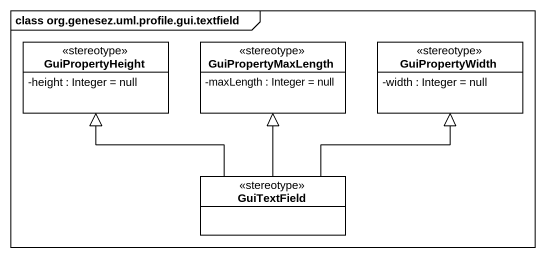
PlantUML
@startuml
mainframe class org.genesez.uml.profile.gui.textfield
hide circle
hide empty members
skinparam classAttributeIconSize 0
class GuiPropertyHeight <<stereotype>> {
  -height : Integer = null
}
class GuiPropertyMaxLength <<stereotype>> {
  -maxLength : Integer = null
}
class GuiPropertyWidth <<stereotype>> {
  -width : Integer = null
}
class GuiTextField <<stereotype>>
GuiTextField -up-|> GuiPropertyHeight
GuiTextField -up-|> GuiPropertyMaxLength
GuiTextField -up-|> GuiPropertyWidth
@enduml
